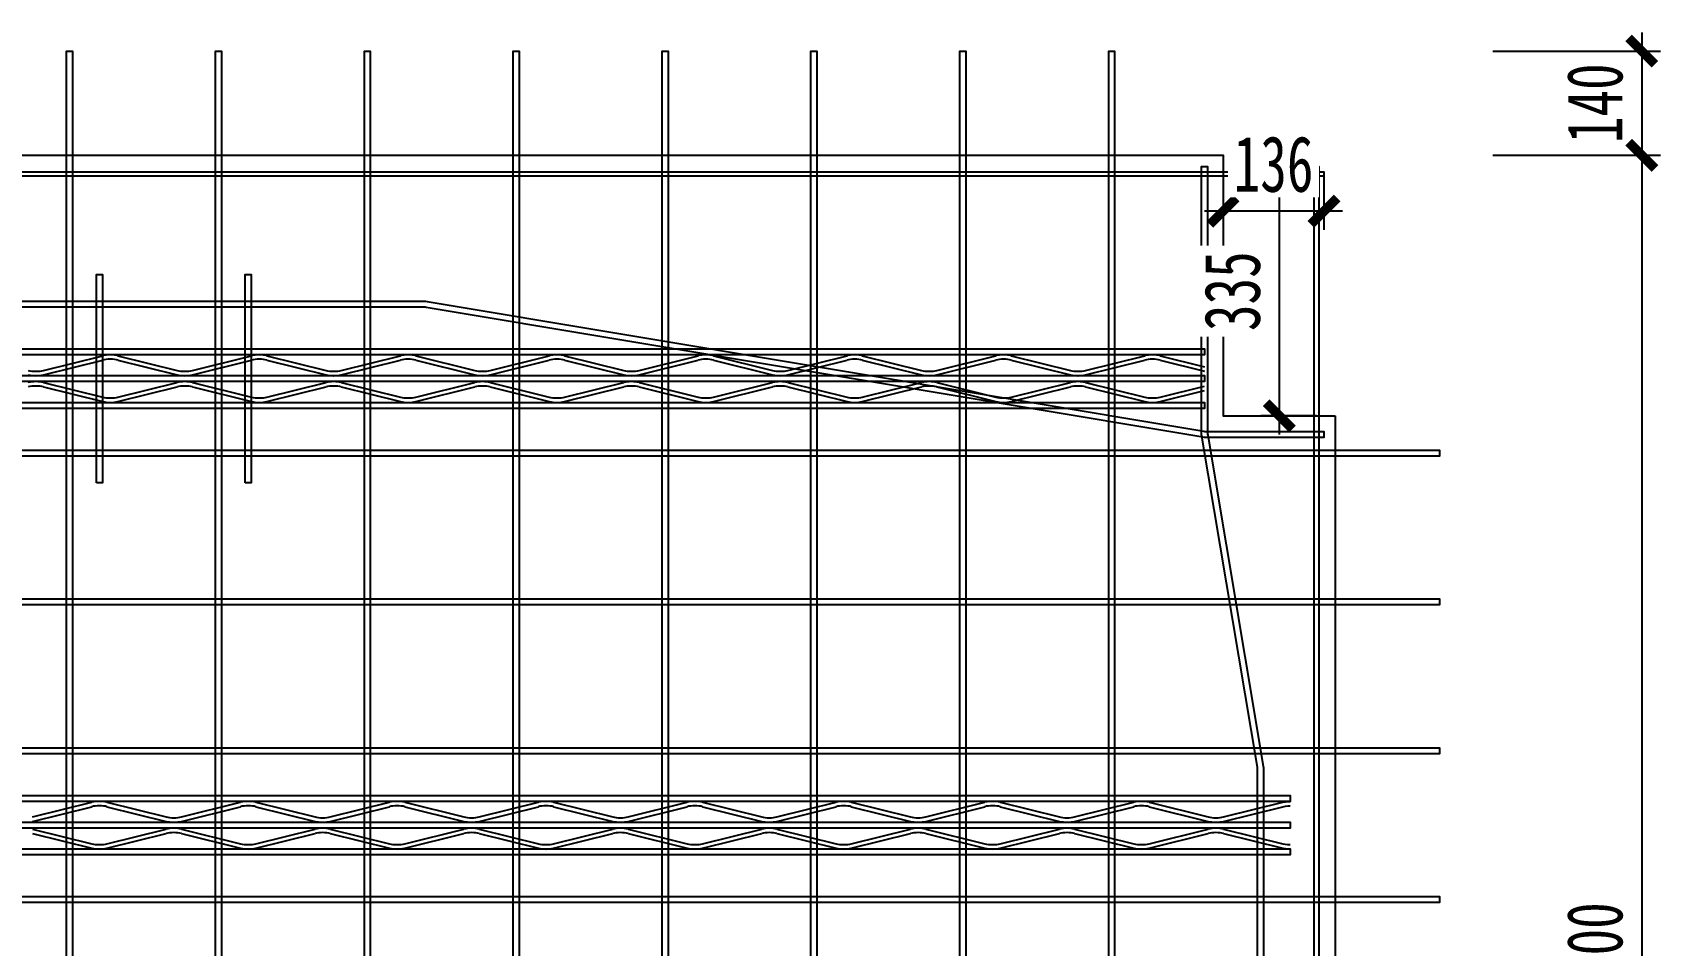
# Model space of a CAD drawing. Extents: x -524 to 129100, y -10500 to 1.
# Drawn here: x 6043 to 8230, y -7532 to -6306 of the extents above; entities that cross this region are included whole.
import ezdxf

# ---------------------------------------------------------------- set-up
doc = ezdxf.new("R2010")
doc.units = 0
doc.header["$LTSCALE"] = 250
doc.linetypes.add('BeePC_CENTER', pattern=[2, 1.25, -0.25, 0.25, -0.25])
doc.layers.get('0').update_dxf_attribs({"linetype": 'CONTINUOUS'})
doc.layers.get('Defpoints').update_dxf_attribs({"linetype": 'CONTINUOUS'})
for name, color, linetype in [('BeePC-CCBZ', 110, 'CONTINUOUS'), ('BeePC-GJ-LEVEL', 141, 'CONTINUOUS'), ('BeePC-GJ-Truss', 185, 'CONTINUOUS'), ('BeePC-TONG-ZT', 50, 'CONTINUOUS')]:
    doc.layers.add(name, color=color, linetype=linetype)
doc.styles.add('BeePC_Dim', font='simfang.ttf', dxfattribs={"width": 0.7})
doc.dimstyles.new('BeePC_DIM_25_25', dxfattribs={"dimtxt": 75, "dimasz": 25, "dimexe": 25, "dimexo": 0, "dimgap": 25, "dimtad": 1, "dimdec": 0, "dimzin": 0, "dimdsep": 46, "dimtxsty": 'BeePC_Dim', "dimblk": 'ARCHTICK', "dimcen": 0, "dimdle": 25, "dimclrt": 7, "dimadec": 0, "dimazin": 0, "dimtfac": 1, "dimtdec": 0, "dimtix": 1, "dimtmove": 2, "dimatfit": 3, "dimfxl": 250, "dimfxlon": 1, "dimtfill": 1, "dimtolj": 1, "dimtzin": 0, "dimarcsym": 0})

# ---------------------------------------------------------------- blocks, each defined once
blk = doc.blocks.new('_ArchTick')
at = {"color": 0, "linetype": 'ByBlock', "const_width": 0.5}
blk.add_lwpolyline([(-0.707, -0.707), (0.707, 0.707)], dxfattribs=at)
blk = doc.blocks.new('*D18')
at = {"layer": 'BeePC-CCBZ', "color": 0, "lineweight": -2, "transparency": 16777216}
for p, q in [((7792.8, -9417.9), (7792.8, -9642.9)), ((7932.8, -9417.9), (7932.8, -9642.9)), ((7767.8, -9617.9), (7957.8, -9617.9))]:
    blk.add_line(p, q, dxfattribs=at)
at = {"layer": 'Defpoints', "color": 0, "transparency": 16777216}
for p in [(7932.8, -6870.9), (7792.8, -7670.9), (7932.8, -9617.9)]:
    blk.add_point(p, dxfattribs=at)
at = {"layer": 'BeePC-CCBZ', "color": 0, "lineweight": -2, "transparency": 16777216, "xscale": 25, "yscale": 25, "zscale": 25}
blk.add_blockref('_ArchTick', (7792.8, -9617.9), dxfattribs=at)
at = {"layer": 'BeePC-CCBZ', "color": 0, "lineweight": -2, "transparency": 16777216, "xscale": 25, "yscale": 25, "zscale": 25, "rotation": 180}
blk.add_blockref('_ArchTick', (7932.8, -9617.9), dxfattribs=at)
at = {"layer": 'BeePC-CCBZ', "color": 7, "linetype": 'BeePC_CENTER', "transparency": 16777216, "insert": (7862.8, -9555), "char_height": 75, "attachment_point": 5, "style": 'BeePC_Dim', "bg_fill": 3, "box_fill_scale": 1.1, "bg_fill_color": 256, "bg_fill_true_color": 13158600, "bg_fill_transparency": 0}
blk.add_mtext('\\A1;140', dxfattribs=at)
blk = doc.blocks.new('*D19')
at = {"layer": 'BeePC-CCBZ', "color": 0, "lineweight": -2, "transparency": 16777216}
for p, q in [((8204.8, -6305.9), (8204.8, -6495.9)), ((8004.8, -6330.9), (8229.8, -6330.9)), ((8004.8, -6470.9), (8229.8, -6470.9))]:
    blk.add_line(p, q, dxfattribs=at)
at = {"layer": 'Defpoints', "color": 0, "transparency": 16777216}
for p in [(7492.6, -6330.9), (3982.6, -6470.9), (8204.8, -6470.9)]:
    blk.add_point(p, dxfattribs=at)
at = {"layer": 'BeePC-CCBZ', "color": 0, "lineweight": -2, "transparency": 16777216, "xscale": 25, "yscale": 25, "zscale": 25}
for p, rotation in [((8204.8, -6330.9), 270), ((8204.8, -6470.9), 90)]:
    blk.add_blockref('_ArchTick', p, dxfattribs=dict(at, rotation=rotation))
at = {"layer": 'BeePC-CCBZ', "color": 7, "linetype": 'BeePC_CENTER', "transparency": 16777216, "insert": (8141.9, -6400.9), "char_height": 75, "attachment_point": 5, "rotation": 90, "style": 'BeePC_Dim', "bg_fill": 3, "box_fill_scale": 1.1, "bg_fill_color": 256, "bg_fill_true_color": 13158600, "bg_fill_transparency": 0}
blk.add_mtext('\\A1;140', dxfattribs=at)
blk = doc.blocks.new('*D20')
at = {"layer": 'BeePC-CCBZ', "color": 0, "lineweight": -2, "transparency": 16777216}
for p, q in [((8204.8, -6445.9), (8204.8, -8895.9)), ((8004.8, -6470.9), (8229.8, -6470.9)), ((8004.8, -8870.9), (8229.8, -8870.9))]:
    blk.add_line(p, q, dxfattribs=at)
at = {"layer": 'Defpoints', "color": 0, "transparency": 16777216}
for p in [(3982.6, -6470.9), (3982.6, -8870.9), (8204.8, -8870.9)]:
    blk.add_point(p, dxfattribs=at)
at = {"layer": 'BeePC-CCBZ', "color": 0, "lineweight": -2, "transparency": 16777216, "xscale": 25, "yscale": 25, "zscale": 25}
for p, rotation in [((8204.8, -6470.9), 90), ((8204.8, -8870.9), 270)]:
    blk.add_blockref('_ArchTick', p, dxfattribs=dict(at, rotation=rotation))
at = {"layer": 'BeePC-CCBZ', "color": 7, "linetype": 'BeePC_CENTER', "transparency": 16777216, "insert": (8141.9, -7670.9), "char_height": 75, "attachment_point": 5, "rotation": 90, "style": 'BeePC_Dim', "bg_fill": 3, "box_fill_scale": 1.1, "bg_fill_color": 256, "bg_fill_true_color": 13158600, "bg_fill_transparency": 0}
blk.add_mtext('\\A1;200x12=2400', dxfattribs=at)
blk = doc.blocks.new('*D27')
at = {"layer": 'BeePC-CCBZ', "color": 0, "lineweight": -2, "transparency": 16777216}
for p, q in [((7717.8, -6460.9), (7717.8, -6845.9)), ((7767.8, -6485.9), (7692.8, -6485.9)), ((7767.8, -6820.9), (7692.8, -6820.9))]:
    blk.add_line(p, q, dxfattribs=at)
at = {"layer": 'Defpoints', "color": 0, "transparency": 16777216}
for p in [(7767.8, -6485.9), (7717.8, -6820.9), (7982.3, -6820.9)]:
    blk.add_point(p, dxfattribs=at)
at = {"layer": 'BeePC-CCBZ', "color": 0, "lineweight": -2, "transparency": 16777216, "xscale": 25, "yscale": 25, "zscale": 25}
for p, rotation in [((7717.8, -6485.9), 90), ((7717.8, -6820.9), 270)]:
    blk.add_blockref('_ArchTick', p, dxfattribs=dict(at, rotation=rotation))
at = {"layer": 'BeePC-CCBZ', "color": 7, "linetype": 'BeePC_CENTER', "transparency": 16777216, "insert": (7654.9, -6653.4), "char_height": 75, "attachment_point": 5, "rotation": 90, "style": 'BeePC_Dim', "bg_fill": 3, "box_fill_scale": 1.1, "bg_fill_color": 256, "bg_fill_true_color": 13158600, "bg_fill_transparency": 0}
blk.add_mtext('\\A1;335', dxfattribs=at)
blk = doc.blocks.new('*D29')
at = {"layer": 'BeePC-CCBZ', "color": 0, "lineweight": -2, "transparency": 16777216}
for p, q in [((7642.3, -6495.9), (7642.3, -6570.9)), ((7777.8, -6495.9), (7777.8, -6570.9)), ((7802.8, -6545.9), (7617.3, -6545.9))]:
    blk.add_line(p, q, dxfattribs=at)
at = {"layer": 'Defpoints', "color": 0, "transparency": 16777216}
blk.add_point((7642.3, -6545.9), dxfattribs=at)
at = {"layer": 'BeePC-CCBZ', "color": 0, "lineweight": -2, "transparency": 16777216, "xscale": 25, "yscale": 25, "zscale": 25}
for p, rotation in [((7642.3, -6545.9), 359.999999999997), ((7777.8, -6545.9), 179.9999999999969)]:
    blk.add_blockref('_ArchTick', p, dxfattribs=dict(at, rotation=rotation))
at = {"layer": 'BeePC-CCBZ', "color": 7, "linetype": 'BeePC_CENTER', "transparency": 16777216, "insert": (7710.1, -6483), "char_height": 75, "attachment_point": 5, "style": 'BeePC_Dim', "bg_fill": 3, "box_fill_scale": 1.1, "bg_fill_color": 256, "bg_fill_true_color": 13158600, "bg_fill_transparency": 0}
blk.add_mtext('\\A1;136', dxfattribs=at)
at = {"layer": 'Defpoints', "color": 0, "transparency": 16777216}
for p in [(7642.3, -6430.9), (7777.8, -6495.9)]:
    blk.add_point(p, dxfattribs=at)

msp = doc.modelspace()

# ---------------------------------------------------------------- linework, layer by layer
for points in [[(6128.6, -6910.9), (6128.6, -6630.9), (6136.6, -6630.9), (6136.6, -6910.9), (6128.6, -6910.9)], [(6328.6, -6910.9), (6328.6, -6630.9), (6336.6, -6630.9), (6336.6, -6910.9), (6328.6, -6910.9)]]:
    msp.add_lwpolyline(points)
at = {"layer": 'BeePC-GJ-LEVEL'}
for points in [[(6088.6, -9341.9), (6088.6, -6330.9), (6096.6, -6330.9), (6096.6, -9341.9)], [(6288.6, -9341.9), (6288.6, -6330.9), (6296.6, -6330.9), (6296.6, -9341.9)], [(6488.6, -9341.9), (6488.6, -6330.9), (6496.6, -6330.9), (6496.6, -9341.9)], [(6688.6, -9341.9), (6688.6, -6330.9), (6696.6, -6330.9), (6696.6, -9341.9)], [(6888.6, -9341.9), (6888.6, -6330.9), (6896.6, -6330.9), (6896.6, -9341.9)], [(7088.6, -9341.9), (7088.6, -6330.9), (7096.6, -6330.9), (7096.6, -9341.9)], [(7288.6, -9341.9), (7288.6, -6330.9), (7296.6, -6330.9), (7296.6, -9341.9)], [(7488.6, -9341.9), (7488.6, -6330.9), (7496.6, -6330.9), (7496.6, -9341.9)], [(187.3, -6492.9), (7777.8, -6492.9), (7777.8, -6498.9), (187.3, -6498.9), (187.3, -6492.9)], [(7764.8, -8855.9), (7764.8, -6485.9), (7770.8, -6485.9), (7770.8, -8855.9), (7764.8, -8855.9)], [(-17.7, -6866.9), (7932.8, -6866.9), (7932.8, -6874.9), (-17.7, -6874.9), (-17.7, -6866.9)], [(-17.7, -7066.9), (7932.8, -7066.9), (7932.8, -7074.9), (-17.7, -7074.9), (-17.7, -7066.9)], [(-17.7, -7266.9), (7932.8, -7266.9), (7932.8, -7274.9), (-17.7, -7274.9), (-17.7, -7266.9)], [(-17.7, -7466.9), (7932.8, -7466.9), (7932.8, -7474.9), (-17.7, -7474.9), (-17.7, -7466.9)]]:
    msp.add_lwpolyline(points, dxfattribs=at)
for points in [[(7688.6, -9341.9), (7688.6, -7295.7, 0.041613), (7688.4, -7293.1), (7613.7, -6848.2, -0.041613), (7613.3, -6844.2), (7613.3, -6485.9), (7621.3, -6485.9), (7621.3, -6844.2, 0.041613), (7621.6, -6846.9), (7696.3, -7291.8, -0.041613), (7696.6, -7295.7), (7696.6, -9341.9)], [(448.3, -6841.7), (1491.7, -6667.3, -0.041439), (1495.7, -6666.9), (6569, -6666.9, -0.041439), (6572.9, -6667.3), (7616.3, -6841.7, 0.041439), (7619, -6841.9), (7777.8, -6841.9), (7777.8, -6849.9), (7619, -6849.9, -0.041439), (7615, -6849.6), (6571.6, -6675.2, 0.041439), (6569, -6674.9), (1495.7, -6674.9, 0.041439), (1493, -6675.2), (449.6, -6849.6, -0.041439), (445.7, -6849.9), (187.3, -6849.9), (187.3, -6841.9), (445.7, -6841.9, 0.041439), (448.3, -6841.7)]]:
    msp.add_lwpolyline(points, format="xyb", dxfattribs=at)
at = {"layer": 'BeePC-GJ-Truss'}
for points in [[(447.3, -6730.9), (7617.3, -6730.9), (7617.3, -6738.9), (447.3, -6738.9), (447.3, -6730.9)], [(447.3, -6766.9), (7617.3, -6766.9), (7617.3, -6774.9), (447.3, -6774.9), (447.3, -6766.9), (450.7, -6766.8), (454, -6766.4), (457.6, -6765.8), (537.1, -6746.1)], [(6057.6, -6759.8), (6137.1, -6740.1)], [(6057.6, -6765.8), (6137.1, -6746.1)], [(6157.6, -6740.1), (6237.1, -6759.8)], [(6157.6, -6746.1), (6237.1, -6765.8)], [(6257.6, -6759.8), (6337.1, -6740.1)], [(6257.6, -6765.8), (6337.1, -6746.1)], [(6357.6, -6740.1), (6437.1, -6759.8)], [(6357.6, -6746.1), (6437.1, -6765.8)], [(6457.6, -6759.8), (6537.1, -6740.1)], [(6457.6, -6765.8), (6537.1, -6746.1)], [(6557.6, -6740.1), (6637.1, -6759.8)], [(6557.6, -6746.1), (6637.1, -6765.8)], [(6657.6, -6759.8), (6737.1, -6740.1)], [(6657.6, -6765.8), (6737.1, -6746.1)], [(6757.6, -6740.1), (6837.1, -6759.8)], [(6757.6, -6746.1), (6837.1, -6765.8)], [(6857.6, -6759.8), (6937.1, -6740.1)], [(6857.6, -6765.8), (6937.1, -6746.1)], [(6957.6, -6740.1), (7037.1, -6759.8)], [(6957.6, -6746.1), (7037.1, -6765.8)], [(7057.6, -6759.8), (7137.1, -6740.1)], [(7057.6, -6765.8), (7137.1, -6746.1)], [(7157.6, -6740.1), (7237.1, -6759.8)], [(7157.6, -6746.1), (7237.1, -6765.8)], [(7257.6, -6759.8), (7337.1, -6740.1)], [(7257.6, -6765.8), (7337.1, -6746.1)], [(7357.6, -6740.1), (7437.1, -6759.8)], [(7357.6, -6746.1), (7437.1, -6765.8)], [(7457.6, -6759.8), (7537.1, -6740.1)], [(7457.6, -6765.8), (7537.1, -6746.1)], [(7557.6, -6740.1), (7617.3, -6754.9)], [(7557.6, -6746.1), (7617.3, -6760.9)], [(6057.6, -6776.1), (6137.1, -6795.8)], [(6157.6, -6795.8), (6237.1, -6776.1)], [(6257.6, -6776.1), (6337.1, -6795.8)], [(6357.6, -6795.8), (6437.1, -6776.1)], [(6457.6, -6776.1), (6537.1, -6795.8)], [(6557.6, -6795.8), (6637.1, -6776.1)], [(6657.6, -6776.1), (6737.1, -6795.8)], [(6757.6, -6795.8), (6837.1, -6776.1)], [(6857.6, -6776.1), (6937.1, -6795.8)], [(6957.6, -6795.8), (7037.1, -6776.1)], [(7057.6, -6776.1), (7137.1, -6795.8)], [(7157.6, -6795.8), (7237.1, -6776.1)], [(7257.6, -6776.1), (7337.1, -6795.8)], [(7357.6, -6795.8), (7437.1, -6776.1)], [(7457.6, -6776.1), (7537.1, -6795.8)], [(6057.6, -6782.1), (6137.1, -6801.8)], [(6157.6, -6801.8), (6237.1, -6782.1)], [(6257.6, -6782.1), (6337.1, -6801.8)], [(6357.6, -6801.8), (6437.1, -6782.1)], [(6457.6, -6782.1), (6537.1, -6801.8)], [(6557.6, -6801.8), (6637.1, -6782.1)], [(6657.6, -6782.1), (6737.1, -6801.8)], [(6757.6, -6801.8), (6837.1, -6782.1)], [(6857.6, -6782.1), (6937.1, -6801.8)], [(6957.6, -6801.8), (7037.1, -6782.1)], [(7057.6, -6782.1), (7137.1, -6801.8)], [(7157.6, -6801.8), (7237.1, -6782.1)], [(7257.6, -6782.1), (7337.1, -6801.8)], [(7357.6, -6801.8), (7437.1, -6782.1)], [(7457.6, -6782.1), (7537.1, -6801.8)], [(7557.6, -6795.8), (7617.3, -6781)], [(7557.6, -6801.8), (7617.3, -6787)], [(447.3, -6802.9), (7617.3, -6802.9), (7617.3, -6810.9), (447.3, -6810.9), (447.3, -6802.9)], [(232.6, -7330.9), (7732.6, -7330.9), (7732.6, -7338.9), (232.6, -7338.9), (232.6, -7330.9)], [(232.6, -7366.9), (7732.6, -7366.9), (7732.6, -7374.9), (232.6, -7374.9), (232.6, -7366.9), (236, -7366.8), (239.2, -7366.4), (242.8, -7365.8), (322.4, -7346.1)], [(6042.8, -7359.8), (6122.4, -7340.1)], [(6042.8, -7365.8), (6122.4, -7346.1)], [(6142.8, -7340.1), (6222.4, -7359.8)], [(6142.8, -7346.1), (6222.4, -7365.8)], [(6242.8, -7359.8), (6322.4, -7340.1)], [(6242.8, -7365.8), (6322.4, -7346.1)], [(6342.8, -7340.1), (6422.4, -7359.8)], [(6342.8, -7346.1), (6422.4, -7365.8)], [(6442.8, -7359.8), (6522.4, -7340.1)], [(6442.8, -7365.8), (6522.4, -7346.1)], [(6542.8, -7340.1), (6622.4, -7359.8)], [(6542.8, -7346.1), (6622.4, -7365.8)], [(6642.8, -7359.8), (6722.4, -7340.1)], [(6642.8, -7365.8), (6722.4, -7346.1)], [(6742.8, -7340.1), (6822.4, -7359.8)], [(6742.8, -7346.1), (6822.4, -7365.8)], [(6842.8, -7359.8), (6922.4, -7340.1)], [(6842.8, -7365.8), (6922.4, -7346.1)], [(6942.8, -7340.1), (7022.4, -7359.8)], [(6942.8, -7346.1), (7022.4, -7365.8)], [(7042.8, -7359.8), (7122.4, -7340.1)], [(7042.8, -7365.8), (7122.4, -7346.1)], [(7142.8, -7340.1), (7222.4, -7359.8)], [(7142.8, -7346.1), (7222.4, -7365.8)], [(7242.8, -7359.8), (7322.4, -7340.1)], [(7242.8, -7365.8), (7322.4, -7346.1)], [(7342.8, -7340.1), (7422.4, -7359.8)], [(7342.8, -7346.1), (7422.4, -7365.8)], [(7442.8, -7359.8), (7522.4, -7340.1)], [(7442.8, -7365.8), (7522.4, -7346.1)], [(7542.8, -7340.1), (7622.4, -7359.8)], [(7542.8, -7346.1), (7622.4, -7365.8)], [(7642.8, -7359.8), (7722.4, -7340.1), (7726, -7339.4), (7729.2, -7339.1), (7732.6, -7338.9)], [(7642.8, -7365.8), (7722.4, -7346.1), (7726.1, -7345.3), (7729.3, -7345), (7732.6, -7344.9)], [(6042.8, -7376.1), (6122.4, -7395.8)], [(6042.8, -7382.1), (6122.4, -7401.8)], [(6142.8, -7395.8), (6222.4, -7376.1)], [(6142.8, -7401.8), (6222.4, -7382.1)], [(6242.8, -7376.1), (6322.4, -7395.8)], [(6242.8, -7382.1), (6322.4, -7401.8)], [(6342.8, -7395.8), (6422.4, -7376.1)], [(6342.8, -7401.8), (6422.4, -7382.1)], [(6442.8, -7376.1), (6522.4, -7395.8)], [(6442.8, -7382.1), (6522.4, -7401.8)], [(6542.8, -7395.8), (6622.4, -7376.1)], [(6542.8, -7401.8), (6622.4, -7382.1)], [(6642.8, -7376.1), (6722.4, -7395.8)], [(6642.8, -7382.1), (6722.4, -7401.8)], [(6742.8, -7395.8), (6822.4, -7376.1)], [(6742.8, -7401.8), (6822.4, -7382.1)], [(6842.8, -7376.1), (6922.4, -7395.8)], [(6842.8, -7382.1), (6922.4, -7401.8)], [(6942.8, -7395.8), (7022.4, -7376.1)], [(6942.8, -7401.8), (7022.4, -7382.1)], [(7042.8, -7376.1), (7122.4, -7395.8)], [(7042.8, -7382.1), (7122.4, -7401.8)], [(7142.8, -7395.8), (7222.4, -7376.1)], [(7142.8, -7401.8), (7222.4, -7382.1)], [(7242.8, -7376.1), (7322.4, -7395.8)], [(7242.8, -7382.1), (7322.4, -7401.8)], [(7342.8, -7395.8), (7422.4, -7376.1)], [(7342.8, -7401.8), (7422.4, -7382.1)], [(7442.8, -7376.1), (7522.4, -7395.8)], [(7442.8, -7382.1), (7522.4, -7401.8)], [(7542.8, -7395.8), (7622.4, -7376.1)], [(7542.8, -7401.8), (7622.4, -7382.1)], [(7642.8, -7376.1), (7722.4, -7395.8), (7725.5, -7396.5), (7728.6, -7396.9), (7732.6, -7396.9)], [(7642.8, -7382.1), (7722.4, -7401.8), (7726, -7402.4), (7729.2, -7402.8), (7732.6, -7402.9)], [(232.6, -7402.9), (7732.6, -7402.9), (7732.6, -7410.9), (232.6, -7410.9), (232.6, -7402.9)]]:
    msp.add_lwpolyline(points, dxfattribs=at)
for centre, major_axis, start_param, end_param in [((6148.5, -6744.1), (18, 0), 1.635672, 2.256488), ((6146.1, -6748.4), (12, 0), 1.470144, 2.422017), ((6146.2, -6744.1), (18, 0), 0.885104, 1.50592), ((6148.6, -6748.4), (12, 0), 0.719576, 1.671449), ((6348.5, -6744.1), (18, 0), 1.635672, 2.256488), ((6346.1, -6748.4), (12, 0), 1.470144, 2.422017), ((6346.2, -6744.1), (18, 0), 0.885104, 1.50592), ((6348.6, -6748.4), (12, 0), 0.719576, 1.671449), ((6548.5, -6744.1), (18, 0), 1.635672, 2.256488), ((6546.1, -6748.4), (12, 0), 1.470144, 2.422017), ((6546.2, -6744.1), (18, 0), 0.885104, 1.50592), ((6548.6, -6748.4), (12, 0), 0.719576, 1.671449), ((6748.5, -6744.1), (18, 0), 1.635672, 2.256488), ((6746.1, -6748.4), (12, 0), 1.470144, 2.422017), ((6746.2, -6744.1), (18, 0), 0.885104, 1.50592), ((6748.6, -6748.4), (12, 0), 0.719576, 1.671449), ((6948.5, -6744.1), (18, 0), 1.635672, 2.256488), ((6946.1, -6748.4), (12, 0), 1.470144, 2.422017), ((6946.2, -6744.1), (18, 0), 0.885104, 1.50592), ((6948.6, -6748.4), (12, 0), 0.719576, 1.671449), ((7148.5, -6744.1), (18, 0), 1.635672, 2.256488), ((7146.1, -6748.4), (12, 0), 1.470144, 2.422017), ((7146.2, -6744.1), (18, 0), 0.885104, 1.50592), ((7148.6, -6748.4), (12, 0), 0.719576, 1.671449), ((7348.5, -6744.1), (18, 0), 1.635672, 2.256488), ((7346.1, -6748.4), (12, 0), 1.470144, 2.422017), ((7346.2, -6744.1), (18, 0), 0.885104, 1.50592), ((7348.6, -6748.4), (12, 0), 0.719576, 1.671449), ((7548.5, -6744.1), (18, 0), 1.635672, 2.256488), ((7546.1, -6748.4), (12, 0), 1.470144, 2.422017), ((7546.2, -6744.1), (18, 0), 0.885104, 1.50592), ((7548.6, -6748.4), (12, 0), 0.719576, 1.671449), ((6046.1, -6757.5), (12, 0), 3.861169, 4.813041), ((6048.5, -6761.8), (18, 0), 4.026697, 4.647513), ((6048.5, -6780.1), (18, 0), 1.635672, 2.256488), ((6048.6, -6757.5), (12, 0), 4.611737, 5.563609), ((6046.2, -6761.8), (18, 0), 4.777265, 5.398081), ((6046.2, -6780.1), (18, 0), 0.885104, 1.50592), ((6246.1, -6757.5), (12, 0), 3.861169, 4.813041), ((6248.5, -6761.8), (18, 0), 4.026697, 4.647513), ((6248.5, -6780.1), (18, 0), 1.635672, 2.256488), ((6248.6, -6757.5), (12, 0), 4.611737, 5.563609), ((6246.2, -6761.8), (18, 0), 4.777265, 5.398081), ((6246.2, -6780.1), (18, 0), 0.885104, 1.50592), ((6446.1, -6757.5), (12, 0), 3.861169, 4.813041), ((6448.5, -6761.8), (18, 0), 4.026697, 4.647513), ((6448.5, -6780.1), (18, 0), 1.635672, 2.256488), ((6448.6, -6757.5), (12, 0), 4.611737, 5.563609), ((6446.2, -6761.8), (18, 0), 4.777265, 5.398081), ((6446.2, -6780.1), (18, 0), 0.885104, 1.50592), ((6646.1, -6757.5), (12, 0), 3.861169, 4.813041), ((6648.5, -6761.8), (18, 0), 4.026697, 4.647513), ((6648.5, -6780.1), (18, 0), 1.635672, 2.256488), ((6648.6, -6757.5), (12, 0), 4.611737, 5.563609), ((6646.2, -6761.8), (18, 0), 4.777265, 5.398081), ((6646.2, -6780.1), (18, 0), 0.885104, 1.50592), ((6846.1, -6757.5), (12, 0), 3.861169, 4.813041), ((6848.5, -6761.8), (18, 0), 4.026697, 4.647513), ((6848.5, -6780.1), (18, 0), 1.635672, 2.256488), ((6848.6, -6757.5), (12, 0), 4.611737, 5.563609), ((6846.2, -6761.8), (18, 0), 4.777265, 5.398081), ((6846.2, -6780.1), (18, 0), 0.885104, 1.50592), ((7046.1, -6757.5), (12, 0), 3.861169, 4.813041), ((7048.5, -6761.8), (18, 0), 4.026697, 4.647513), ((7048.5, -6780.1), (18, 0), 1.635672, 2.256488), ((7048.6, -6757.5), (12, 0), 4.611737, 5.563609), ((7046.2, -6761.8), (18, 0), 4.777265, 5.398081), ((7046.2, -6780.1), (18, 0), 0.885104, 1.50592), ((7246.1, -6757.5), (12, 0), 3.861169, 4.813041), ((7248.5, -6761.8), (18, 0), 4.026697, 4.647513), ((7248.5, -6780.1), (18, 0), 1.635672, 2.256488), ((7248.6, -6757.5), (12, 0), 4.611737, 5.563609), ((7246.2, -6761.8), (18, 0), 4.777265, 5.398081), ((7246.2, -6780.1), (18, 0), 0.885104, 1.50592), ((7446.1, -6757.5), (12, 0), 3.861169, 4.813041), ((7448.5, -6761.8), (18, 0), 4.026697, 4.647513), ((7448.5, -6780.1), (18, 0), 1.635672, 2.256488), ((7448.6, -6757.5), (12, 0), 4.611737, 5.563609), ((7446.2, -6761.8), (18, 0), 4.777265, 5.398081), ((7446.2, -6780.1), (18, 0), 0.885104, 1.50592), ((6046.1, -6784.4), (12, 0), 1.470144, 2.422017), ((6048.6, -6784.4), (12, 0), 0.719576, 1.671449), ((6146.1, -6793.5), (12, 0), 3.861169, 4.813041), ((6148.6, -6793.5), (12, 0), 4.611737, 5.563609), ((6246.1, -6784.4), (12, 0), 1.470144, 2.422017), ((6248.6, -6784.4), (12, 0), 0.719576, 1.671449), ((6346.1, -6793.5), (12, 0), 3.861169, 4.813041), ((6348.6, -6793.5), (12, 0), 4.611737, 5.563609), ((6446.1, -6784.4), (12, 0), 1.470144, 2.422017), ((6448.6, -6784.4), (12, 0), 0.719576, 1.671449), ((6546.1, -6793.5), (12, 0), 3.861169, 4.813041), ((6548.6, -6793.5), (12, 0), 4.611737, 5.563609), ((6646.1, -6784.4), (12, 0), 1.470144, 2.422017), ((6648.6, -6784.4), (12, 0), 0.719576, 1.671449), ((6746.1, -6793.5), (12, 0), 3.861169, 4.813041), ((6748.6, -6793.5), (12, 0), 4.611737, 5.563609), ((6846.1, -6784.4), (12, 0), 1.470144, 2.422017), ((6848.6, -6784.4), (12, 0), 0.719576, 1.671449), ((6946.1, -6793.5), (12, 0), 3.861169, 4.813041), ((6948.6, -6793.5), (12, 0), 4.611737, 5.563609), ((7046.1, -6784.4), (12, 0), 1.470144, 2.422017), ((7048.6, -6784.4), (12, 0), 0.719576, 1.671449), ((7146.1, -6793.5), (12, 0), 3.861169, 4.813041), ((7148.6, -6793.5), (12, 0), 4.611737, 5.563609), ((7246.1, -6784.4), (12, 0), 1.470144, 2.422017), ((7248.6, -6784.4), (12, 0), 0.719576, 1.671449), ((7346.1, -6793.5), (12, 0), 3.861169, 4.813041), ((7348.6, -6793.5), (12, 0), 4.611737, 5.563609), ((7446.1, -6784.4), (12, 0), 1.470144, 2.422017), ((7448.6, -6784.4), (12, 0), 0.719576, 1.671449), ((7546.1, -6793.5), (12, 0), 3.861169, 4.813041), ((7548.6, -6793.5), (12, 0), 4.611737, 5.563609), ((6148.5, -6797.8), (18, 0), 4.026697, 4.647513), ((6146.2, -6797.8), (18, 0), 4.777265, 5.398081), ((6348.5, -6797.8), (18, 0), 4.026697, 4.647513), ((6346.2, -6797.8), (18, 0), 4.777265, 5.398081), ((6548.5, -6797.8), (18, 0), 4.026697, 4.647513), ((6546.2, -6797.8), (18, 0), 4.777265, 5.398081), ((6748.5, -6797.8), (18, 0), 4.026697, 4.647513), ((6746.2, -6797.8), (18, 0), 4.777265, 5.398081), ((6948.5, -6797.8), (18, 0), 4.026697, 4.647513), ((6946.2, -6797.8), (18, 0), 4.777265, 5.398081), ((7148.5, -6797.8), (18, 0), 4.026697, 4.647513), ((7146.2, -6797.8), (18, 0), 4.777265, 5.398081), ((7348.5, -6797.8), (18, 0), 4.026697, 4.647513), ((7346.2, -6797.8), (18, 0), 4.777265, 5.398081), ((7548.5, -6797.8), (18, 0), 4.026697, 4.647513), ((7546.2, -6797.8), (18, 0), 4.777265, 5.398081), ((6133.8, -7344.1), (18, 0), 1.635672, 2.256488), ((6131.4, -7348.4), (12, 0), 1.470144, 2.422017), ((6131.4, -7344.1), (18, 0), 0.885104, 1.50592), ((6133.8, -7348.4), (12, 0), 0.719576, 1.671449), ((6333.8, -7344.1), (18, 0), 1.635672, 2.256488), ((6331.4, -7348.4), (12, 0), 1.470144, 2.422017), ((6331.4, -7344.1), (18, 0), 0.885104, 1.50592), ((6333.8, -7348.4), (12, 0), 0.719576, 1.671449), ((6533.8, -7344.1), (18, 0), 1.635672, 2.256488), ((6531.4, -7348.4), (12, 0), 1.470144, 2.422017), ((6531.4, -7344.1), (18, 0), 0.885104, 1.50592), ((6533.8, -7348.4), (12, 0), 0.719576, 1.671449), ((6733.8, -7344.1), (18, 0), 1.635672, 2.256488), ((6731.4, -7348.4), (12, 0), 1.470144, 2.422017), ((6731.4, -7344.1), (18, 0), 0.885104, 1.50592), ((6733.8, -7348.4), (12, 0), 0.719576, 1.671449), ((6933.8, -7344.1), (18, 0), 1.635672, 2.256488), ((6931.4, -7348.4), (12, 0), 1.470144, 2.422017), ((6931.4, -7344.1), (18, 0), 0.885104, 1.50592), ((6933.8, -7348.4), (12, 0), 0.719576, 1.671449), ((7133.8, -7344.1), (18, 0), 1.635672, 2.256488), ((7131.4, -7348.4), (12, 0), 1.470144, 2.422017), ((7131.4, -7344.1), (18, 0), 0.885104, 1.50592), ((7133.8, -7348.4), (12, 0), 0.719576, 1.671449), ((7333.8, -7344.1), (18, 0), 1.635672, 2.256488), ((7331.4, -7348.4), (12, 0), 1.470144, 2.422017), ((7331.4, -7344.1), (18, 0), 0.885104, 1.50592), ((7333.8, -7348.4), (12, 0), 0.719576, 1.671449), ((7533.8, -7344.1), (18, 0), 1.635672, 2.256488), ((7531.4, -7348.4), (12, 0), 1.470144, 2.422017), ((7531.4, -7344.1), (18, 0), 0.885104, 1.50592), ((7533.8, -7348.4), (12, 0), 0.719576, 1.671449), ((6231.4, -7357.5), (12, 0), 3.861169, 4.813041), ((6233.8, -7361.8), (18, 0), 4.026697, 4.647513), ((6233.8, -7357.5), (12, 0), 4.611737, 5.563609), ((6231.4, -7361.8), (18, 0), 4.777265, 5.398081), ((6431.4, -7357.5), (12, 0), 3.861169, 4.813041), ((6433.8, -7361.8), (18, 0), 4.026697, 4.647513), ((6433.8, -7357.5), (12, 0), 4.611737, 5.563609), ((6431.4, -7361.8), (18, 0), 4.777265, 5.398081), ((6631.4, -7357.5), (12, 0), 3.861169, 4.813041), ((6633.8, -7361.8), (18, 0), 4.026697, 4.647513), ((6633.8, -7357.5), (12, 0), 4.611737, 5.563609), ((6631.4, -7361.8), (18, 0), 4.777265, 5.398081), ((6831.4, -7357.5), (12, 0), 3.861169, 4.813041), ((6833.8, -7361.8), (18, 0), 4.026697, 4.647513), ((6833.8, -7357.5), (12, 0), 4.611737, 5.563609), ((6831.4, -7361.8), (18, 0), 4.777265, 5.398081), ((7031.4, -7357.5), (12, 0), 3.861169, 4.813041), ((7033.8, -7361.8), (18, 0), 4.026697, 4.647513), ((7033.8, -7357.5), (12, 0), 4.611737, 5.563609), ((7031.4, -7361.8), (18, 0), 4.777265, 5.398081), ((7231.4, -7357.5), (12, 0), 3.861169, 4.813041), ((7233.8, -7361.8), (18, 0), 4.026697, 4.647513), ((7233.8, -7357.5), (12, 0), 4.611737, 5.563609), ((7231.4, -7361.8), (18, 0), 4.777265, 5.398081), ((7431.4, -7357.5), (12, 0), 3.861169, 4.813041), ((7433.8, -7361.8), (18, 0), 4.026697, 4.647513), ((7433.8, -7357.5), (12, 0), 4.611737, 5.563609), ((7431.4, -7361.8), (18, 0), 4.777265, 5.398081), ((7631.4, -7357.5), (12, 0), 3.861169, 4.813041), ((7633.8, -7361.8), (18, 0), 4.026697, 4.647513), ((7633.8, -7357.5), (12, 0), 4.611737, 5.563609), ((7631.4, -7361.8), (18, 0), 4.777265, 5.398081), ((6233.8, -7380.1), (18, 0), 1.635672, 2.256488), ((6231.4, -7384.4), (12, 0), 1.470144, 2.422017), ((6231.4, -7380.1), (18, 0), 0.885104, 1.50592), ((6233.8, -7384.4), (12, 0), 0.719576, 1.671449), ((6433.8, -7380.1), (18, 0), 1.635672, 2.256488), ((6431.4, -7384.4), (12, 0), 1.470144, 2.422017), ((6431.4, -7380.1), (18, 0), 0.885104, 1.50592), ((6433.8, -7384.4), (12, 0), 0.719576, 1.671449), ((6633.8, -7380.1), (18, 0), 1.635672, 2.256488), ((6631.4, -7384.4), (12, 0), 1.470144, 2.422017), ((6631.4, -7380.1), (18, 0), 0.885104, 1.50592), ((6633.8, -7384.4), (12, 0), 0.719576, 1.671449), ((6833.8, -7380.1), (18, 0), 1.635672, 2.256488), ((6831.4, -7384.4), (12, 0), 1.470144, 2.422017), ((6831.4, -7380.1), (18, 0), 0.885104, 1.50592), ((6833.8, -7384.4), (12, 0), 0.719576, 1.671449), ((7033.8, -7380.1), (18, 0), 1.635672, 2.256488), ((7031.4, -7384.4), (12, 0), 1.470144, 2.422017), ((7031.4, -7380.1), (18, 0), 0.885104, 1.50592), ((7033.8, -7384.4), (12, 0), 0.719576, 1.671449), ((7233.8, -7380.1), (18, 0), 1.635672, 2.256488), ((7231.4, -7384.4), (12, 0), 1.470144, 2.422017), ((7231.4, -7380.1), (18, 0), 0.885104, 1.50592), ((7233.8, -7384.4), (12, 0), 0.719576, 1.671449), ((7433.8, -7380.1), (18, 0), 1.635672, 2.256488), ((7431.4, -7384.4), (12, 0), 1.470144, 2.422017), ((7431.4, -7380.1), (18, 0), 0.885104, 1.50592), ((7433.8, -7384.4), (12, 0), 0.719576, 1.671449), ((7633.8, -7380.1), (18, 0), 1.635672, 2.256488), ((7631.4, -7384.4), (12, 0), 1.470144, 2.422017), ((7631.4, -7380.1), (18, 0), 0.885104, 1.50592), ((7633.8, -7384.4), (12, 0), 0.719576, 1.671449), ((6131.4, -7393.5), (12, 0), 3.861169, 4.813041), ((6133.8, -7397.8), (18, 0), 4.026697, 4.647513), ((6133.8, -7393.5), (12, 0), 4.611737, 5.563609), ((6131.4, -7397.8), (18, 0), 4.777265, 5.398081), ((6331.4, -7393.5), (12, 0), 3.861169, 4.813041), ((6333.8, -7397.8), (18, 0), 4.026697, 4.647513), ((6333.8, -7393.5), (12, 0), 4.611737, 5.563609), ((6331.4, -7397.8), (18, 0), 4.777265, 5.398081), ((6531.4, -7393.5), (12, 0), 3.861169, 4.813041), ((6533.8, -7397.8), (18, 0), 4.026697, 4.647513), ((6533.8, -7393.5), (12, 0), 4.611737, 5.563609), ((6531.4, -7397.8), (18, 0), 4.777265, 5.398081), ((6731.4, -7393.5), (12, 0), 3.861169, 4.813041), ((6733.8, -7397.8), (18, 0), 4.026697, 4.647513), ((6733.8, -7393.5), (12, 0), 4.611737, 5.563609), ((6731.4, -7397.8), (18, 0), 4.777265, 5.398081), ((6931.4, -7393.5), (12, 0), 3.861169, 4.813041), ((6933.8, -7397.8), (18, 0), 4.026697, 4.647513), ((6933.8, -7393.5), (12, 0), 4.611737, 5.563609), ((6931.4, -7397.8), (18, 0), 4.777265, 5.398081), ((7131.4, -7393.5), (12, 0), 3.861169, 4.813041), ((7133.8, -7397.8), (18, 0), 4.026697, 4.647513), ((7133.8, -7393.5), (12, 0), 4.611737, 5.563609), ((7131.4, -7397.8), (18, 0), 4.777265, 5.398081), ((7331.4, -7393.5), (12, 0), 3.861169, 4.813041), ((7333.8, -7397.8), (18, 0), 4.026697, 4.647513), ((7333.8, -7393.5), (12, 0), 4.611737, 5.563609), ((7331.4, -7397.8), (18, 0), 4.777265, 5.398081), ((7531.4, -7393.5), (12, 0), 3.861169, 4.813041), ((7533.8, -7397.8), (18, 0), 4.026697, 4.647513), ((7533.8, -7393.5), (12, 0), 4.611737, 5.563609), ((7531.4, -7397.8), (18, 0), 4.777265, 5.398081)]:
    msp.add_ellipse(centre, major_axis=major_axis, ratio=0.288551, start_param=start_param, end_param=end_param, dxfattribs=at)
at = {"layer": 'BeePC-TONG-ZT'}
msp.add_lwpolyline([(7792.8, -6820.9), (7792.8, -8870.9), (172.3, -8870.9), (172.3, -6820.9), (422.3, -6820.9), (422.3, -6470.9), (7642.3, -6470.9), (7642.3, -6820.9), (7792.8, -6820.9)], dxfattribs=at)

# ---------------------------------------------------------------- next in the draw order: dimensions: what is measured, and where the dimension line sits
at = {"layer": 'BeePC-CCBZ'}
for base, p1, p2, angle, picture, middle in [((8204.8, -6470.9), (7492.6, -6330.9), (3982.6, -6470.9), 90, '*D19', (8141.9, -6400.9)), ((7932.8, -9617.9), (7792.8, -7670.9), (7932.8, -6870.9), 0, '*D18', (7862.8, -9555))]:
    dim = msp.add_linear_dim(base=base, p1=p1, p2=p2, angle=angle, dimstyle='BeePC_DIM_25_25', override={"dimfxl": 200}, dxfattribs=at)
    dim.commit()
    dim.dimension.update_dxf_attribs({"geometry": picture, "text_midpoint": middle})

# ---------------------------------------------------------------- next in the draw order: dimensions: what is measured, and where the dimension line sits
dim = msp.add_linear_dim(base=(8204.8, -8870.9), p1=(3982.6, -6470.9), p2=(3982.6, -8870.9), angle=90, text='200x12=2400', dimstyle='BeePC_DIM_25_25', override={"dimfxl": 200}, dxfattribs=at)
dim.commit()
dim.dimension.update_dxf_attribs({"geometry": '*D20', "text_midpoint": (8141.9, -7670.9)})

# ---------------------------------------------------------------- next in the draw order: dimensions: what is measured, and where the dimension line sits
dim = msp.add_linear_dim(base=(7717.8, -6820.9), p1=(7767.8, -6485.9), p2=(7982.3, -6820.9), angle=90, dimstyle='BeePC_DIM_25_25', override={"dimfxl": 50}, dxfattribs=at)
dim.commit()
dim.dimension.update_dxf_attribs({"geometry": '*D27', "text_midpoint": (7654.9, -6653.4)})

# ---------------------------------------------------------------- next in the draw order: dimensions: what is measured, and where the dimension line sits
dim = msp.add_linear_dim(base=(7642.3486193, -6545.9419555), p1=(7777.8486193, -6495.9419555), p2=(7642.3486193, -6430.9419555), angle=180, dimstyle='BeePC_DIM_25_25', override={"dimfxl": 50}, dxfattribs=at)
dim.commit()
dim.dimension.update_dxf_attribs({"geometry": '*D29', "text_midpoint": (7710.0986193, -6483.0290426)})

doc.saveas('drawing.dxf')
